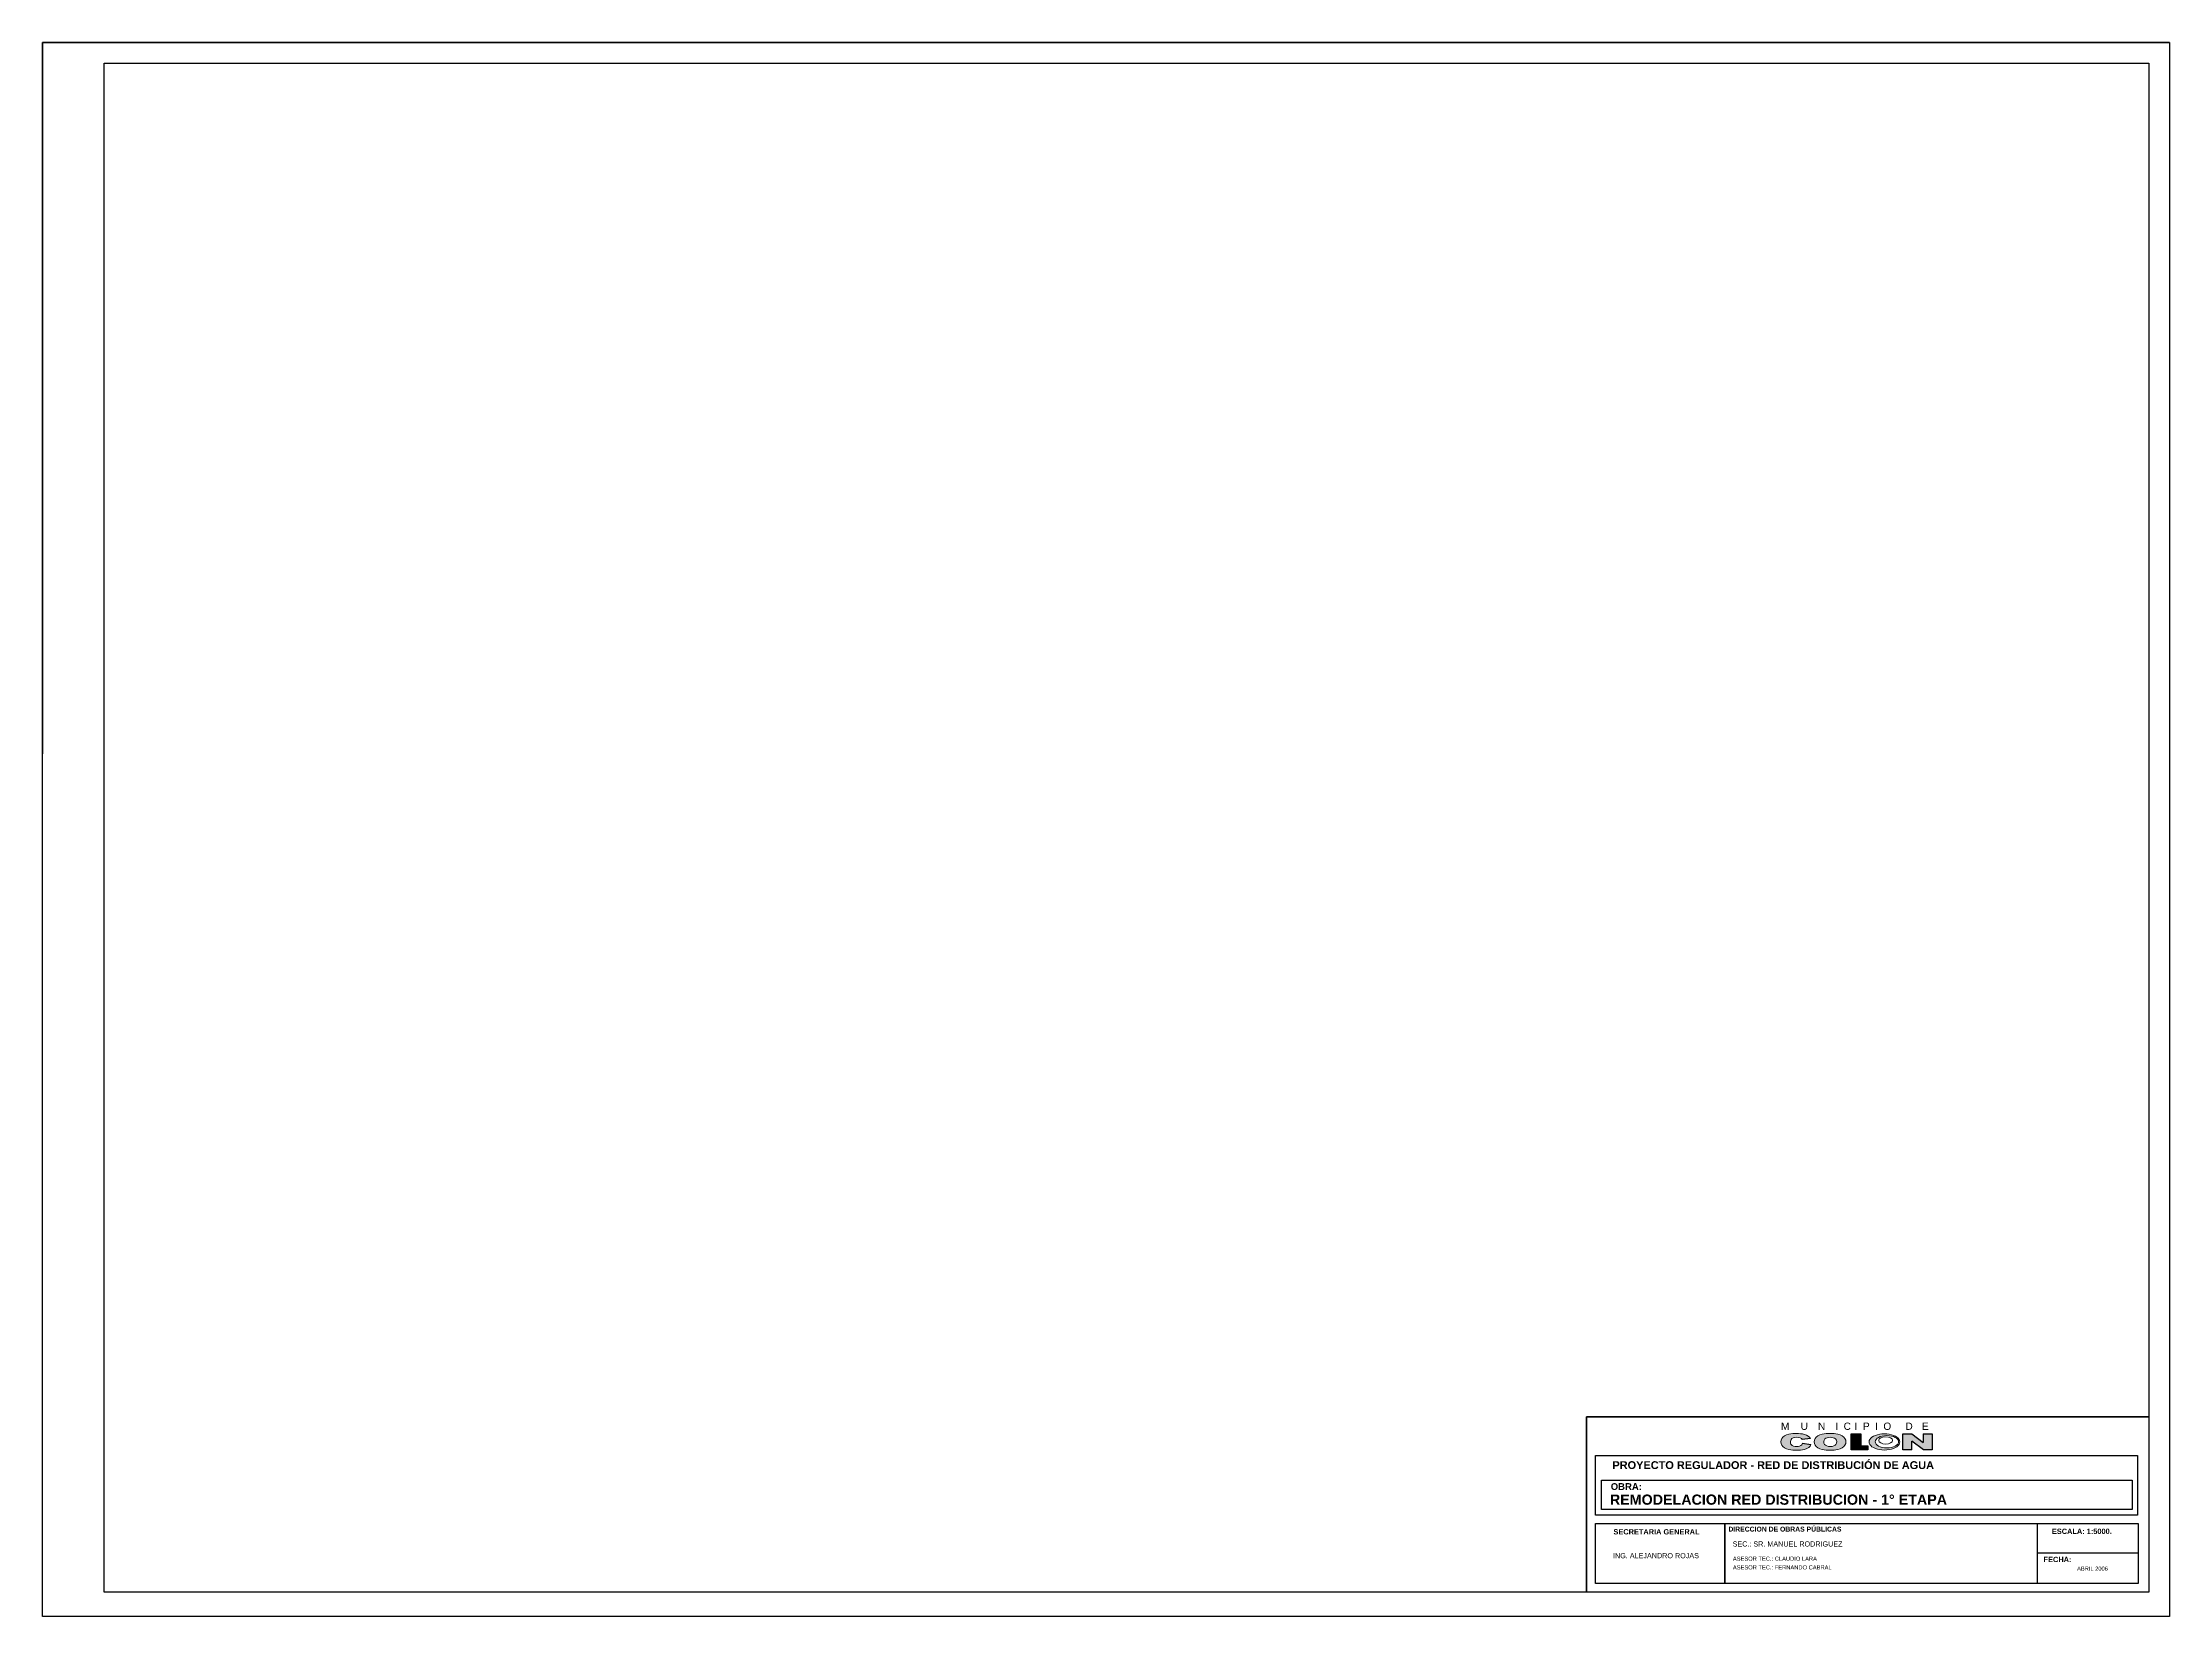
# Paper-space layout 'Layout1' of a CAD drawing. Header units: millimetres. Extents: x 85 to 1121, y 18 to 785.
import ezdxf

# ---------------------------------------------------------------- set-up
doc = ezdxf.new("R2010")
doc.units = ezdxf.units.MM
doc.header["$MEASUREMENT"] = 0
doc.layers.add('ROTULO', color=7, linetype='Continuous', lineweight=30)
doc.layers.add('TEXTOS', color=7, linetype='Continuous', lineweight=13)
doc.styles.add('SANSSERIFBOLD', font='sasb____.pfb', dxfattribs={"height": 130})
doc.styles.add('style2', font='arial.ttf')

psp = doc.layouts.get("Layout1")

# ---------------------------------------------------------------- hatches: boundary and pattern name
at = {"layer": 'TEXTOS'}
h = psp.add_hatch(color=256, dxfattribs=at)
edge = h.paths.add_edge_path()
edge.add_ellipse((939.5158655145225, 102.0169237879762), major_axis=(-9.965592372721336, 5.737269558893688e-13), ratio=0.5263157894733091, start_angle=230.712043240056, end_angle=306.8825479568573)
edge.add_ellipse((938.4876557144446, 103.8585493408038), major_axis=(-6.341959818732615, 1.600101205501916e-12), ratio=0.5263157894732926, start_angle=-49.0812913749474, end_angle=-8.785952723890922)
edge.add_ellipse((941.8021247968705, 103.1689295296826), major_axis=(-9.896609300740463, 1.038879415387237e-13), ratio=0.5263157894728505, start_angle=-9.838644137404309, end_angle=9.838644137404657)
edge.add_ellipse((938.4876557144446, 102.4793097185619), major_axis=(6.341959818732516, 1.836678463185239e-12), ratio=0.5263157894732975, start_angle=188.7859527238886, end_angle=229.0812913749442)
edge.add_ellipse((939.5158655145237, 104.3209352713889), major_axis=(9.965592372723165, 1.046120793854874e-13), ratio=0.5263157894732124, start_angle=233.1174520431455, end_angle=309.2879567599554)
edge.add_ellipse((940.5281728974861, 102.3247898174204), major_axis=(6.108447450002454, 1.900617291016258e-12), ratio=0.5263157894734414, start_angle=-43.92659634227465, end_angle=-4.785860409430807)
edge.add_line((946.560769935173, 101.8197176960985), (942.4932326821406, 102.474397648198))
edge.add_ellipse((939.6041812515327, 102.4421024900174), major_axis=(2.889702980678882, -2.148430805646789e-11), ratio=0.5263157894733068, start_angle=179.3595478521863, end_angle=360.6404521486646, ccw=False)
edge.add_ellipse((947.2697968906888, 103.1032600480059), major_axis=(-10.62208247648148, -3.968911794557764e-13), ratio=0.5263157894729489, start_angle=353.345417122058, end_angle=363.40973481035235, ccw=False)
edge.add_ellipse((939.633420157475, 103.9355043784659), major_axis=(-2.826564985579048, -1.73071472041598e-16), ratio=0.5263157894732303, start_angle=187.8648114281939, end_angle=352.13518857180605, ccw=False)
edge.add_line((942.3673898544481, 104.3131627540905), (946.3962056070751, 104.7990315761313))
edge.add_ellipse((940.3378309059883, 103.9811162949704), major_axis=(-6.254513677226581, 1.336390305616038e-12), ratio=0.5263157894732627, start_angle=187.6887700312945, end_angle=222.4486654179025)
h = psp.add_hatch(color=256, dxfattribs=at)
edge = h.paths.add_edge_path()
edge.add_ellipse((955.9396199108724, 101.5786677648299), major_axis=(-10.79712108621834, 1.205332354501124e-13), ratio=0.5263157894733, start_angle=234.3570492841306, end_angle=305.6429507158693)
edge.add_ellipse((954.759510144381, 103.8585493408038), major_axis=(6.341959818733648, 1.159335243270621e-12), ratio=0.5263157894732854, start_angle=130.9187086250154, end_angle=171.2140472760841)
edge.add_ellipse((958.0739792268071, 103.1689295296826), major_axis=(-9.896609300739328, 1.060854302409918e-13), ratio=0.5263157894734675, start_angle=-9.838644137404296, end_angle=9.838644137404673)
edge.add_ellipse((954.759510144381, 102.4793097185619), major_axis=(-6.341959818733443, 9.650039244592324e-13), ratio=0.526315789473303, start_angle=8.785952723914109, end_angle=49.08129137498172)
edge.add_ellipse((955.9396199108724, 104.7591912945361), major_axis=(-10.79712108621901, 1.564948727388783e-13), ratio=0.5263157894732936, start_angle=54.35704928413328, end_angle=125.6429507158688)
edge.add_ellipse((957.1197296773623, 102.4793097185619), major_axis=(6.341959818734617, 6.650577584679232e-13), ratio=0.5263157894732122, start_angle=-49.08129137496802, end_angle=-8.785952723909668)
edge.add_ellipse((953.8052605949375, 103.1689295296826), major_axis=(9.896609300739328, 9.290049802731144e-14), ratio=0.5263157894734699, start_angle=-9.838644137404687, end_angle=9.838644137404378)
edge.add_ellipse((957.1197296773623, 103.8585493408038), major_axis=(-6.341959818734671, 8.002447628584598e-13), ratio=0.5263157894732161, start_angle=188.785952723911, end_angle=229.0812913749678)
edge = h.paths.add_edge_path(flags=16)
edge.add_ellipse((961.6175922309542, 103.1631168519), major_axis=(-8.720125188244197, 1.133244136143074e-12), ratio=0.5263157894731285, start_angle=-10.21445892318832, end_angle=8.74254690095126)
edge.add_ellipse((956.0331971657037, 102.5170967099208), major_axis=(-3.040468059129415, 1.082402773774628e-12), ratio=0.5263157894732846, start_angle=12.96117791731694, end_angle=167.0388220827308)
edge.add_ellipse((951.2696410669478, 103.1063100629333), major_axis=(-7.902973191828643, 3.6373010150257e-13), ratio=0.5263157894732691, start_angle=170.7434603284068, end_angle=191.8763952546339)
edge.add_ellipse((955.9880033565852, 103.7883672419555), major_axis=(3.089468068491855, 8.823848047833812e-13), ratio=0.5263157894731629, start_angle=18.19520432634486, end_angle=161.8047956736148)
for points in [[(970.8817832929233, 107.1126985191497), (970.8817832929233, 101.1768483431379), (974.2892063478097, 101.1768483431379), (974.2892063478097, 99.23957067668213), (966.2563232332067, 99.23957067668212), (966.2563232332067, 107.1126985191497)], [(1001.314576951948, 107.0718381622931), (1005.732820681929, 107.0718381622931), (1005.732820681928, 99.22275528710976), (1001.413668096717, 99.22275528710976), (995.7437455060775, 103.5889650661257), (995.7437455060775, 99.22275528710976), (991.4215553428888, 99.22275528710976), (991.4215553428888, 107.0718381622931), (995.8680737300457, 107.0718381622931), (1001.314576951948, 102.8209249431162)]]:
    psp.add_hatch(color=256, dxfattribs=at).paths.add_polyline_path(points)
h = psp.add_hatch(color=256, dxfattribs=at)
edge = h.paths.add_edge_path(flags=0)
edge.add_ellipse((983.051286453231, 103.8825620606826), major_axis=(-3.375500161564007, 3.404849492559414e-13), ratio=0.5263157894732251, start_angle=5.7719e-12, end_angle=180.0000000000057)
edge.add_ellipse((983.051286453231, 103.8825620606826), major_axis=(3.375500161562799, 8.434072327206741e-13), ratio=0.5263157894734022, start_angle=-1.43158e-11, end_angle=179.9999999999857)
edge = h.paths.add_edge_path()
edge.add_ellipse((982.4387053425236, 103.1456595425009), major_axis=(-7.505882971340472, 1.754568735922932e-13), ratio=0.5263157894732733, start_angle=1.0513e-12, end_angle=180.0000000000011)
edge.add_ellipse((982.4387053425236, 103.1456595425009), major_axis=(-7.505882971340472, 1.487906204885361e-13), ratio=0.5263157894732785, start_angle=180.0000000000011, end_angle=360.0000000000011)
edge = h.paths.add_edge_path(flags=16)
edge.add_ellipse((983.6251337231059, 103.2257836672482), major_axis=(-5.734488269589856, 6.701133324116722e-13), ratio=0.5263157894733074, start_angle=6.707523425575346e-12, end_angle=180.0000000000067, ccw=False)
edge.add_ellipse((983.6251337231059, 103.2257836672482), major_axis=(-5.734488269589856, 6.701133324116722e-13), ratio=0.5263157894733074, start_angle=180.0000000000067, end_angle=360.0000000000067, ccw=False)
edge = h.paths.add_edge_path(flags=0)
edge.add_ellipse((983.051286453231, 103.8825620606826), major_axis=(-3.375500161562799, 8.703896503134234e-13), ratio=0.5263157894734134, start_angle=1.4722445484949276e-11, end_angle=180.0000000000148, ccw=False)
edge.add_ellipse((983.051286453231, 103.8825620606826), major_axis=(3.375500161564007, 3.674673668487002e-13), ratio=0.5263157894732139, start_angle=-6.30961949354969e-12, end_angle=179.9999999999938, ccw=False)

# ---------------------------------------------------------------- linework, layer by layer
at = {"linetype": 'Continuous', "lineweight": 25}
for p, q in [((84.66830858920548, 18.03725293486758), (84.66830858920548, 785.4372529348676)), ((84.66830858920548, 785.4372529348676), (84.66830858920551, 438.6456414624509))]:
    psp.add_line(p, q, dxfattribs=at)
psp.add_lwpolyline([(114.7082458701276, 775.448435288313), (1111.361989165979, 775.448435288313), (1111.361989165978, 115.3545808794702), (837.216423529641, 115.3545808794702), (837.216423529641, 29.90384437371905), (114.7082458701264, 29.90384437371875)], close=True, dxfattribs=at)
at = {"layer": 'ROTULO', "linetype": 'Continuous'}
for p, q in [((1121.368308589206, 785.4372529348676), (84.66830858920552, 785.4372529348676)), ((84.66830858920552, 785.4372529348676), (1121.368308589206, 785.4372529348676)), ((84.66830858920548, 18.03725293486758), (84.66830858920552, 785.4372529348676)), ((1121.368308589206, 785.4372529348676), (1121.368308589205, 18.03725293486758)), ((114.7082458701276, 775.448435288313), (1111.361989165979, 775.448435288313)), ((114.7082458701264, 29.90384437371875), (114.7082458701276, 775.448435288313)), ((1111.361989165979, 775.448435288313), (1111.361989165978, 29.90384437371875)), ((1111.361989165978, 29.90384437371875), (114.7082458701264, 29.90384437371875)), ((1121.368308589205, 18.03725293486758), (84.66830858920548, 18.03725293486758))]:
    psp.add_line(p, q, dxfattribs=at)
at = {"layer": 'ROTULO', "color": 0, "linetype": 'Continuous', "lineweight": 25}
for p, q in [((1056.88049226971, 49.03864642070567), (1103.250554825186, 49.03864642070567)), ((1103.250554825186, 49.03864642070567), (1106.14260855927, 49.03864642070567))]:
    psp.add_line(p, q, dxfattribs=at)
at = {"layer": 'ROTULO', "color": 0, "linetype": 'Continuous', "lineweight": 30}
psp.add_lwpolyline([(837.216423529641, 115.3545808794702), (1111.361989165978, 115.3545808794702), (1111.361989165978, 29.90384437371905), (837.216423529641, 29.90384437371905)], close=True, dxfattribs=at)
at = {"layer": 'ROTULO', "color": 0, "linetype": 'Continuous', "lineweight": 25}
for points in [[(841.6027734975144, 96.47347044447909), (1105.805201352331, 96.47347044447909), (1105.805201352331, 67.47747776652798), (841.6027734975144, 67.47747776652798)], [(844.5022671409894, 84.46408484047639), (1103.225297402082, 84.46408484047639), (1103.225297402082, 70.2522552829808), (844.5022671409894, 70.2522552829808)], [(841.6027734975144, 63.43152222488445), (904.6987766156379, 63.43152222488445), (904.6987766156379, 34.09836768698805), (841.6027734975144, 34.09836768698805)], [(841.6027734975144, 63.43152222488445), (1106.14260855927, 63.43152222488445), (1106.14260855927, 34.09836768698805), (841.6027734975144, 34.09836768698805)], [(904.6987766156379, 63.43152222488445), (1056.88049226971, 63.43152222488445), (1056.88049226971, 34.09836768698805), (904.6987766156379, 34.09836768698805)]]:
    psp.add_lwpolyline(points, close=True, dxfattribs=at)
at = {"layer": 'TEXTOS', "lineweight": 25}
for p, q in [((946.3962056070751, 104.7990315761313), (942.3673898544481, 104.3131627540905)), ((966.2563232332067, 99.23957067668212), (966.2563232332067, 107.1126985191497)), ((966.2563232332067, 107.1126985191497), (970.8817832929233, 107.1126985191497)), ((970.8817832929233, 107.1126985191497), (970.8817832929233, 101.1768483431379)), ((991.4215553428888, 107.0718381622931), (995.8680737300457, 107.0718381622931)), ((991.4215553428888, 99.22275528710976), (991.4215553428888, 107.0718381622931)), ((995.8680737300457, 107.0718381622931), (1001.314576951948, 102.8209249431162)), ((1001.314576951948, 107.0718381622931), (1001.314576951948, 102.8209249431162)), ((1001.314576951948, 107.0718381622931), (1005.732820681929, 107.0718381622931)), ((1005.732820681929, 107.0718381622931), (1005.732820681928, 99.22275528710976)), ((942.4932326821406, 102.474397648198), (946.560769935173, 101.8197176960985)), ((974.2892063478097, 99.23957067668213), (966.2563232332067, 99.23957067668212)), ((970.8817832929233, 101.1768483431379), (974.2892063478097, 101.1768483431379)), ((974.2892063478097, 101.1768483431379), (974.2892063478097, 99.23957067668213)), ((995.7437455060775, 99.22275528710976), (991.4215553428888, 99.22275528710976)), ((1001.413668096717, 99.22275528710976), (995.7437455060775, 103.5889650661257)), ((995.7437455060775, 99.22275528710976), (995.7437455060775, 103.5889650661257)), ((1005.732820681928, 99.22275528710976), (1001.413668096717, 99.22275528710976))]:
    psp.add_line(p, q, dxfattribs=at)
at = {"layer": 'TEXTOS'}
for centre, major_axis, ratio, start_param, end_param in [((941.8021247968705, 103.1689295296826), (-9.896609300740463, 1.038879415387237e-13), 0.5263157894728505, -0.3183027863301979, 0.3183027863302086), ((938.4876557144446, 103.8585493408038), (-6.341959818732615, 1.600101205501916e-12), 0.5263157894732926, -1.142790234608406, -0.2856288622738659), ((939.5158655145225, 102.0169237879762), (-9.965592372721336, 5.737269558893688e-13), 0.5263157894733091, 4.305784852497711, 5.088507043175694), ((947.2697968906888, 103.1032600480059), (10.62208247648148, 3.968911794557764e-13), 0.5263157894729489, 2.923448125046983, 3.254317513944032), ((939.633420157475, 103.9355043784659), (2.826564985579048, 1.73071472041598e-16), 0.5263157894732303, 0.2566685909465489, 2.884924062643243), ((940.3378309059883, 103.9811162949704), (-6.254513677226581, 1.336390305616038e-12), 0.5263157894732627, 3.392689755315538, 4.190248833770656), ((958.0739792268071, 103.1689295296826), (-9.896609300739328, 1.060854302409918e-13), 0.5263157894734675, -0.3183027863298491, 0.3183027863298606), ((954.759510144381, 103.8585493408038), (6.341959818733648, 1.159335243270621e-12), 0.5263157894732854, 1.998802418980887, 2.855963791315144), ((955.9396199108724, 101.5786677648299), (-10.79712108621834, 1.205332354501124e-13), 0.5263157894733, 4.351513950141873, 5.073264010627506), ((961.6175922309542, 103.1631168519), (-8.720125188244197, 1.133244136143074e-12), 0.5263157894731285, -0.3298515236086508, 0.2842717072409695), ((955.9880033565852, 103.7883672419555), (3.089468068491855, 8.823848047833812e-13), 0.5263157894731629, 0.5582483158325262, 2.583344337756202), ((951.2696410669478, 103.1063100629333), (-7.902973191828643, 3.6373010150257e-13), 0.5263157894732691, 2.841299695860973, 3.521732896534127), ((957.1197296773623, 103.8585493408038), (-6.341959818734671, 8.002447628584598e-13), 0.5263157894732161, 3.427221515864326, 4.284382888198526), ((953.8052605949375, 103.1689295296826), (9.896609300739328, 9.290049802731144e-14), 0.5263157894734699, -0.3183027863298598, 0.3183027863298502), ((982.4387053425236, 103.1456595425009), (-7.505882971340472, 9.379147346203726e-14), 0.5263157894732785, 3.141592653589817, 9.424777960769404), ((983.6251337231059, 103.2257836672482), (-5.734488269589856, 2.327074381937249e-14), 0.5263157894733074, 3.141592653589801, 9.424777960769386), ((938.4876557144446, 102.4793097185619), (6.341959818732516, 1.836678463185239e-12), 0.5263157894732975, 3.427221515863584, 4.284382888198152), ((939.5158655145237, 104.3209352713889), (9.965592372723165, 1.046120793854874e-13), 0.5263157894732124, 4.336270917593782, 5.11899310827175), ((939.6041812515327, 102.4421024900174), (-2.889702980678882, 2.148430805646789e-11), 0.5263157894733068, -0.0212358893160913, 3.16282854293409), ((940.5281728974861, 102.3247898174204), (6.108447450002454, 1.900617291016258e-12), 0.5263157894734414, -1.070709572156879, -0.157753489039046), ((954.759510144381, 102.4793097185619), (-6.341959818733443, 9.650039244592324e-13), 0.526315789473303, 0.2856288622745853, 1.142790234608855), ((955.9396199108724, 104.7591912945361), (-10.79712108621901, 1.564948727388783e-13), 0.5263157894732936, 1.209921296552117, 1.931671357037702), ((956.0331971657037, 102.5170967099208), (-3.040468059129415, 1.082402773774628e-12), 0.5263157894732846, 0.4122373288544534, 2.729355324736741), ((957.1197296773623, 102.4793097185619), (6.341959818734617, 6.650577584679232e-13), 0.5263157894732122, -1.142790234608738, -0.2856288622744931)]:
    psp.add_ellipse(centre, major_axis=major_axis, ratio=ratio, start_param=start_param, end_param=end_param, dxfattribs=at)
psp.add_ellipse((983.051286453231, 103.8825620606826), major_axis=(3.375500161562799, 9.014807492308989e-14), ratio=0.5263157894734022, dxfattribs=at)

# ---------------------------------------------------------------- texts
at = {"layer": 'TEXTOS', "linetype": 'Continuous', "lineweight": 25, "style": 'style2'}
for s, height, p in [('M', 3.549389025600016, (932.0055489205989, 109.0237764036863)), ('U', 3.549034086697459, (941.5895609868763, 109.0237764036863)), ('N', 3.548679183288784, (950.0410876859683, 109.0237764036863)), ('I', 3.548324315370443, (958.5009677186762, 109.0237764036863)), ('C', 3.547969482938926, (962.540571089822, 109.0237764036863)), ('I', 3.54761468599061, (967.8600811408843, 109.0237764036863)), ('P', 3.547259924522022, (971.969363716181, 109.0237764036863)), ('I', 3.546905198529575, (977.8872733721288, 109.0237764036863)), ('O ', 3.546550508009723, (981.9252611442843, 109.0237764036863)), ('D', 3.546195852958918, (992.6553262400142, 109.0237764036863)), ('E', 3.545841233373611, (1000.695643915479, 109.0237764036863))]:
    psp.add_text(s, height=height, dxfattribs=at).set_placement(p)
at = {"layer": 'TEXTOS', "linetype": 'Continuous', "style": 'SANSSERIFBOLD'}
for s, height, p in [('OBRA:', 3.320000000000001, (849.0369200530714, 79.72680832131037)), ('REMODELACION RED DISTRIBUCION - 1° ETAPA', 4.980000000000001, (848.6246860418593, 72.51790840808371))]:
    psp.add_text(s, height=height, dxfattribs=at).set_placement(p)
at = {"layer": 'TEXTOS', "color": 0, "linetype": 'Continuous', "lineweight": 25, "insert": (849.8614105865686, 93.73266760984822), "char_height": 4.150000000000001, "width": 248.4169886366818, "attachment_point": 1}
psp.add_mtext('{\\fArial|b1|i0|c0|p34;\\H0.92x;PROYECTO REGULADOR - RED DE DISTRIBUCIÓN DE AGUA\\H1.217x; }', dxfattribs=at)
at = {"layer": 'TEXTOS', "attachment_point": 1}
for s, insert, char_height, width in [('{\\fArial|b1|i0|c0|p34;^I\\H0.9259x;DIRECCION DE OBRAS PÚBLICAS}', (896.111593552263, 61.80529252294842), 2.573, 164.2441707496272), ('{\\fArial|b1|i0|c0|p34;^ISECRETARIA GENERAL}', (840.0829026452977, 60.6038065067016), 2.573, 75.15845821367873), ('{\\fArial|b0|i0|c0|p34;SEC.: SR. MANUEL RODRIGUEZ}', (908.4330312253189, 54.64353822120427), 2.509920000000001, 159.2336068687153), ('^I{\\fArial|b1|i0|c0|p34;ESCALA: 1:5000.}', (1053.788258825335, 60.84044202485818), 2.573, 75.15845821367873), ('{\\fArial|b0|i0|c0|p34;ING. ALEJANDRO ROJAS}', (850.1504974805073, 48.92848871630692), 2.509920000000001, 70.14789433276682), ('{\\fArial|b0|i0|c0|p34;ASESOR TEC.: CLAUDIO LARA}', (908.5620054407972, 47.21252435246488), 2.007936, 145.2040280021619), ('{\\fArial|b0|i0|c0|p34;ASESOR TEC.: FERNANDO CABRAL}', (908.5620054407972, 42.97454625623593), 2.007936, 145.2040280021619), ('{\\fArial|b1|i0|c0|p34;^IFECHA:}', (1049.727195192245, 47.12469402849729), 2.573, 75.15845821367873), ('^I{\\fArial|b0|i0|c0|p34;\\H1.2x;ABRIL 2006}', (1069.705939337609, 42.38268296662946), 1.66, 40.15450787589972)]:
    psp.add_mtext(s, dxfattribs=dict(at, insert=insert, char_height=char_height, width=width))

# ---------------------------------------------------------------- viewports
at = {"layer": '0', "linetype": 'Continuous', "lineweight": 25}
vp = psp.add_viewport(center=(613.0351175180527, 402.6761398310159), size=(996.6537432958528, 745.5445909145942), view_center_point=(24948.13805207069, 15134.53152479476), view_height=3727.723239142606, dxfattribs=at)
vp.dxf.flags = 0x10000  # cut along an outline
vp.dxf.clipping_boundary_handle = psp.add_lwpolyline([(114.7082458701276, 775.448435288313), (1111.361989165979, 775.448435288313), (1111.361989165978, 115.3545808794702), (837.216423529641, 115.3545808794702), (837.216423529641, 29.90384437371905), (114.7082458701264, 29.90384437371875)], format="xyb", close=True, dxfattribs={"invisible": 1}).dxf.handle

doc.saveas('drawing.dxf')
